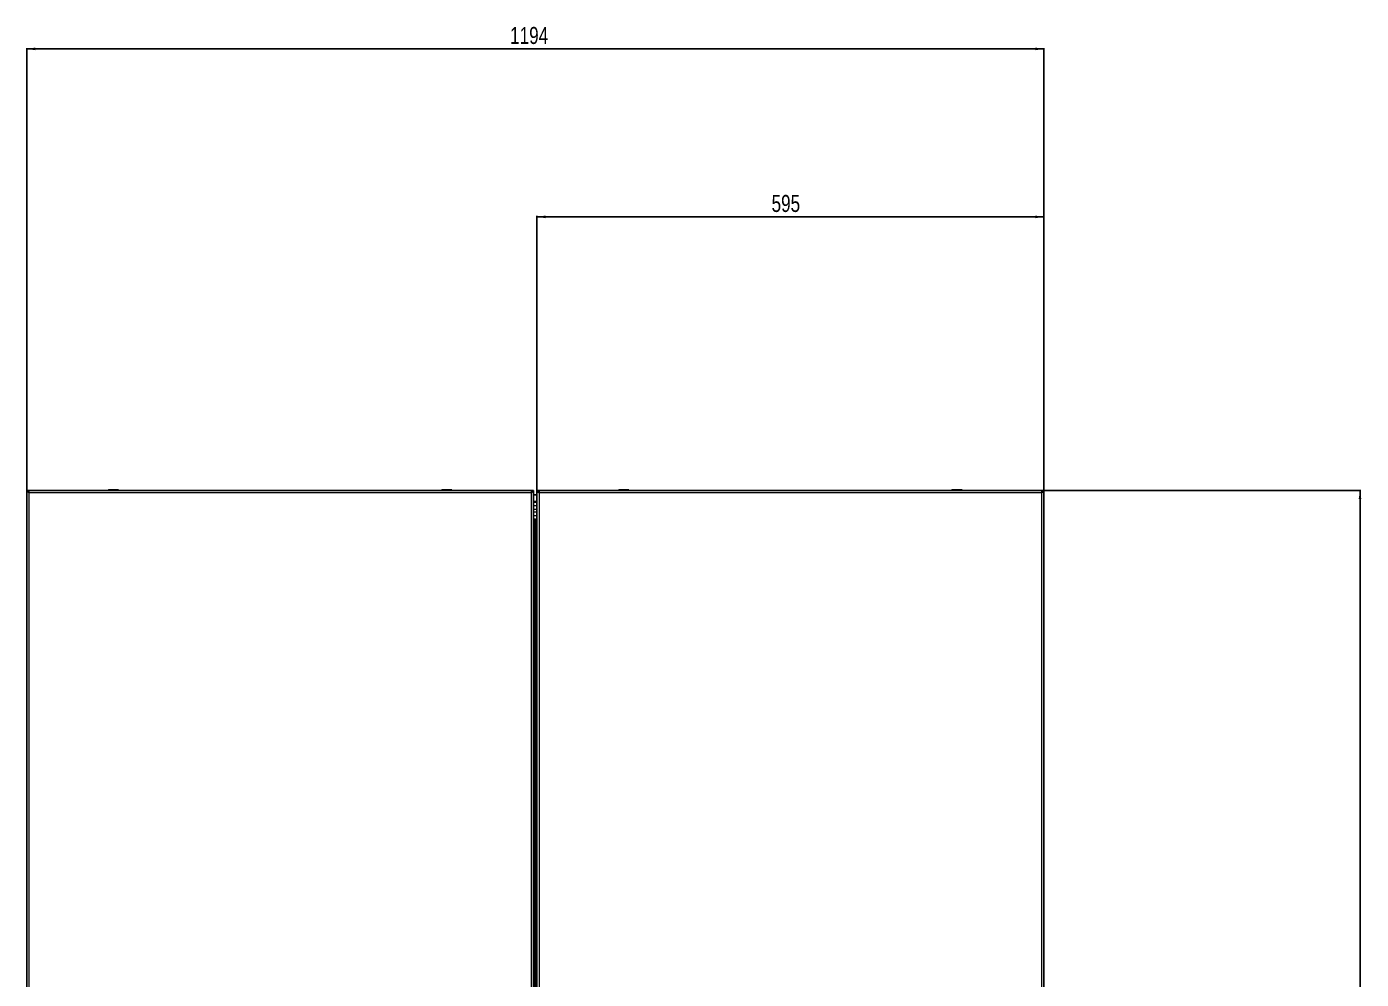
# Model space of a CAD drawing. Header units: millimetres. Extents: x -983 to 2905, y -1229 to 1219.
# Drawn here: x 1339 to 2905, y -19 to 1099 of the extents above; entities that cross this region are included whole.
import ezdxf

# ---------------------------------------------------------------- set-up
doc = ezdxf.new("R2010")
doc.units = ezdxf.units.MM
doc.layers.add('FORMAT', color=7, linetype='Continuous')
doc.styles.add('SLDTEXTSTYLE0', font='TXT', dxfattribs={"width": 0.75})
doc.dimstyles.new('SLDDIMSTYLE0', dxfattribs={"dimtxt": 20, "dimasz": 10, "dimexe": 0, "dimexo": 0.0625, "dimgap": 5, "dimtad": 2, "dimdec": 1, "dimrnd": 1e-09, "dimzin": 12, "dimdsep": 46, "dimtxsty": 'SLDTEXTSTYLE0', "dimsah": 1, "dimcen": 0.09, "dimadec": 0, "dimazin": 3, "dimtfac": 1, "dimtofl": 0, "dimtmove": 0, "dimatfit": 3, "dimfxl": 0, "dimfrac": 2, "dimtolj": 1, "dimtzin": 12, "dimarcsym": 0})

# ---------------------------------------------------------------- blocks, each defined once
blk = doc.blocks.new('_D')
at = {"layer": 'FORMAT'}
for p, q in [((2530.3, 554.4), (2904.7, 554.4)), ((2903.7, -800.6), (2903.7, 554.4)), ((2530.3, -800.6), (2904.7, -800.6))]:
    blk.add_line(p, q, dxfattribs=at)
for points in [[(2903.7, 554.4), (2902.1, 544.4), (2905.2, 544.4)], [(2903.7, -800.6), (2905.2, -790.6), (2902.1, -790.6)]]:
    blk.add_solid(points, dxfattribs=at)
at = {"layer": 'FORMAT', "insert": (2877.9, -152.7), "char_height": 20, "attachment_point": 1, "rotation": 90, "style": 'SLDTEXTSTYLE0'}
blk.add_mtext('1355', dxfattribs=at)
blk = doc.blocks.new('_D_1')
at = {"layer": 'FORMAT'}
for p, q in [((1338.6, 554.4), (1338.6, 1073.8)), ((1338.6, 1072.8), (2532.6, 1072.8)), ((2532.6, 554.4), (2532.6, 1073.8))]:
    blk.add_line(p, q, dxfattribs=at)
for points in [[(1338.6, 1072.8), (1348.6, 1071.3), (1348.6, 1074.4)], [(2532.6, 1072.8), (2522.6, 1074.4), (2522.6, 1071.3)]]:
    blk.add_solid(points, dxfattribs=at)
at = {"layer": 'FORMAT', "insert": (1906.1, 1098.6), "char_height": 20, "attachment_point": 1, "style": 'SLDTEXTSTYLE0'}
blk.add_mtext('1194', dxfattribs=at)
blk = doc.blocks.new('_D_2')
at = {"layer": 'FORMAT'}
for p, q in [((1937.6, 554.4), (1937.6, 876.7)), ((2532.6, 875.7), (1937.6, 875.7)), ((2532.6, 554.4), (2532.6, 876.7))]:
    blk.add_line(p, q, dxfattribs=at)
for points in [[(1937.6, 875.7), (1947.6, 874.1), (1947.6, 877.2)], [(2532.6, 875.7), (2522.6, 877.2), (2522.6, 874.1)]]:
    blk.add_solid(points, dxfattribs=at)
at = {"layer": 'FORMAT', "insert": (2213, 901.4), "char_height": 20, "attachment_point": 1, "style": 'SLDTEXTSTYLE0'}
blk.add_mtext('595', dxfattribs=at)

msp = doc.modelspace()

# ---------------------------------------------------------------- linework, layer by layer
at = {"color": 7, "linetype": 'Continuous', "lineweight": 25}
for p, q in [((1338.62, 554.38), (1340.62, 554.38)), ((1338.62, -800.62), (1338.62, 554.38)), ((1340.92, 552.38), (1340.92, 554.38)), ((1931.32, 554.38), (1340.92, 554.38)), ((1434.87, 555.13), (1434.87, 554.38)), ((1435.12, 555.38), (1446.12, 555.38)), ((1446.37, 554.38), (1446.37, 555.13)), ((1825.87, 555.13), (1825.87, 554.38)), ((1826.12, 555.38), (1828.61, 555.38)), ((1828.61, 555.38), (1837.12, 555.38)), ((1837.37, 554.38), (1837.37, 555.13)), ((1931.32, 554.38), (1931.32, 552.38)), ((1933.62, 554.38), (1931.62, 554.38)), ((1933.62, -800.62), (1933.62, 554.38)), ((1937.62, 549.38), (1933.62, 549.38)), ((1937.62, 554.38), (1937.62, -800.62)), ((1937.62, 554.38), (1939.62, 554.38)), ((1939.92, 554.38), (2530.32, 554.38)), ((1939.92, 554.38), (1939.92, 552.67)), ((2033.87, 555.13), (2033.87, 554.38)), ((2034.12, 555.38), (2045.12, 555.38)), ((2045.37, 554.38), (2045.37, 555.13)), ((2424.87, 555.13), (2424.87, 554.38)), ((2425.12, 555.38), (2427.61, 555.38)), ((2427.61, 555.38), (2436.12, 555.38)), ((2436.37, 554.38), (2436.37, 555.13)), ((2530.32, 552.68), (2530.32, 554.38)), ((2532.62, 554.38), (2530.62, 554.38)), ((2532.62, -800.62), (2532.62, 554.38)), ((1934.16, 520.58), (1933.62, 520.58)), ((1933.75, 516.58), (1933.62, 516.58))]:
    msp.add_line(p, q, dxfattribs=at)
at = {"color": 8, "linetype": 'Continuous', "lineweight": 18}
for p, q in [((1931.02, 551.78), (1341.22, 551.78)), ((1341.22, 551.78), (1341.22, -798.02)), ((1446.37, 555.13), (1434.87, 555.13)), ((1828.48, 555.13), (1825.87, 555.13)), ((1837.37, 555.13), (1828.48, 555.13)), ((1931.02, -798.02), (1931.02, 551.78)), ((1940.22, 551.78), (1940.22, -45.78)), ((2530.02, 551.78), (1940.22, 551.78)), ((2045.37, 555.13), (2033.87, 555.13)), ((2427.48, 555.13), (2424.87, 555.13)), ((2436.37, 555.13), (2427.48, 555.13)), ((2530.02, -798.02), (2530.02, 551.78)), ((1937.62, 541.66), (1933.62, 541.66)), ((1937.62, 540.21), (1933.62, 540.21)), ((1937.62, 536.44), (1933.62, 536.44)), ((1937.62, 532.12), (1933.62, 532.12)), ((1937.62, 528.89), (1933.62, 528.89)), ((1937.62, 524.56), (1933.62, 524.56)), ((1934.63, -767.75), (1934.63, 521.51)), ((1935.11, 521.53), (1935.11, -767.77)), ((1935.68, -767.43), (1935.68, 521.2)), ((1937.02, 521.2), (1937.02, -767.43))]:
    msp.add_line(p, q, dxfattribs=at)
at = {"color": 7, "linetype": 'Continuous', "lineweight": 25}
for centre, start, end in [((1435.12, 555.13), 90, 180), ((1446.12, 555.13), 0, 90), ((1826.12, 555.13), 90, 180), ((1837.12, 555.13), 0, 90), ((2034.12, 555.13), 90, 180), ((2045.12, 555.13), 0, 90), ((2425.12, 555.13), 90, 180), ((2436.12, 555.13), 0, 90)]:
    msp.add_arc(centre, 0.25, start, end, dxfattribs=at)
for points in [[(1338.62, 554.38), (1338.66, 554.17), (1338.74, 553.73), (1339.34, 553.08), (1340.2, 552.43), (1340.88, 552), (1341.22, 551.78)], [(1340.62, 554.38), (1340.66, 553.95), (1340.74, 553.08), (1341.06, 552.22), (1341.22, 551.78)], [(1341.22, 551.78), (1341.2, 552.12), (1341.15, 552.8), (1341.07, 553.66), (1341, 554.26), (1340.95, 554.34), (1340.92, 554.38)], [(1341.22, 551.78), (1341.2, 551.86), (1341.15, 552.02), (1341.07, 552.22), (1341, 552.35), (1340.95, 552.37), (1340.92, 552.38)], [(1931.32, 554.38), (1931.3, 554.34), (1931.25, 554.26), (1931.17, 553.66), (1931.1, 552.8), (1931.05, 552.12), (1931.02, 551.78)], [(1931.02, 551.78), (1931.36, 552), (1932.04, 552.43), (1932.9, 553.08), (1933.5, 553.73), (1933.58, 554.17), (1933.62, 554.38)], [(1931.02, 551.78), (1931.18, 552.22), (1931.51, 553.08), (1931.58, 553.95), (1931.62, 554.38)], [(1931.32, 552.38), (1931.3, 552.37), (1931.25, 552.35), (1931.17, 552.22), (1931.1, 552.02), (1931.05, 551.86), (1931.02, 551.78)], [(1940.22, 551.78), (1940.2, 552.12), (1940.15, 552.8), (1940.07, 553.66), (1940, 554.26), (1939.95, 554.34), (1939.92, 554.38)], [(2530.32, 554.38), (2530.3, 554.34), (2530.25, 554.26), (2530.17, 553.66), (2530.1, 552.8), (2530.05, 552.12), (2530.02, 551.78)]]:
    msp.add_open_spline(points, degree=3, dxfattribs=at)
for points, knots in [([(1937.62, 554.38), (1937.65, 554.2), (1937.71, 553.79), (1938.25, 553.16), (1939.12, 552.48), (1939.84, 552.02), (1940.22, 551.78)], [0, 0, 0, 0, 0.2135062, 0.4683221, 0.7232409, 1, 1, 1, 1]), ([(1939.62, 554.38), (1939.65, 554), (1939.69, 553.38), (1939.96, 552.52), (1940.13, 552.03), (1940.22, 551.78)], [0, 0, 0, 0, 0.4375, 0.7156903, 1, 1, 1, 1]), ([(2530.02, 551.78), (2530.16, 552.16), (2530.38, 552.78), (2530.59, 553.65), (2530.61, 554.14), (2530.62, 554.38)], [0, 0, 0, 0, 0.4375, 0.7156903, 1, 1, 1, 1]), ([(2530.02, 551.78), (2530.31, 551.96), (2530.94, 552.37), (2531.8, 552.99), (2532.48, 553.68), (2532.57, 554.14), (2532.62, 554.38)], [0, 0, 0, 0, 0.2113527, 0.4661677, 0.7210903, 1, 1, 1, 1])]:
    msp.add_open_spline(points, degree=3, knots=knots, dxfattribs=at)

# ---------------------------------------------------------------- dimensions: what is measured, and where the dimension line sits
at = {"layer": 'FORMAT'}
for base, p1, p2, picture, middle in [((2532.62, 1072.83), (1338.62, 554.38), (2532.62, 554.38), '_D_1', (1935.62, 1072.83)), ((1937.62, 875.66), (2532.62, 554.38), (1937.62, 554.38), '_D_2', (2235.12, 875.66))]:
    dim = msp.add_linear_dim(base=base, p1=p1, p2=p2, dimstyle='SLDDIMSTYLE0', dxfattribs=at)
    dim.commit()
    dim.dimension.update_dxf_attribs({"geometry": picture, "text_midpoint": middle, "dimtype": 160})
dim = msp.add_linear_dim(base=(2903.66, 554.38), p1=(2530.32, -800.62), p2=(2530.32, 554.38), angle=90, dimstyle='SLDDIMSTYLE0', dxfattribs=at)
dim.commit()
dim.dimension.update_dxf_attribs({"geometry": '_D', "text_midpoint": (2903.66, -123.12), "dimtype": 160})

doc.saveas('drawing.dxf')
